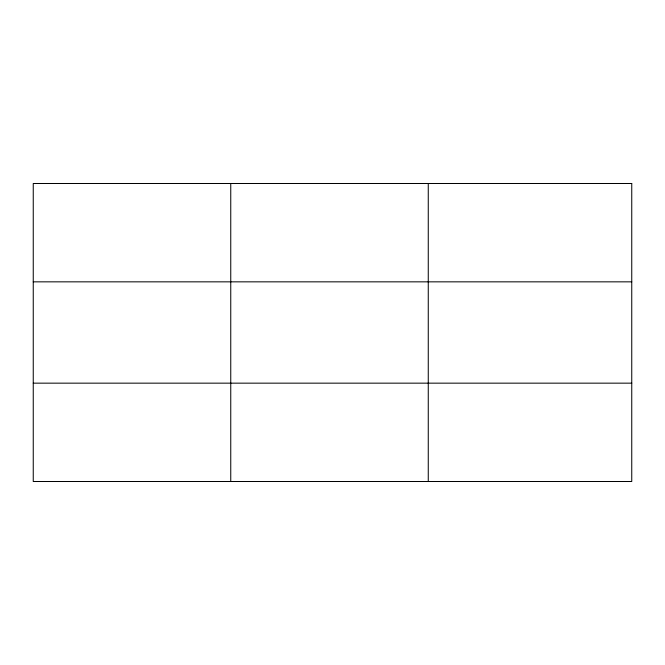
<?xml version="1.0" encoding="UTF-8"?>
<svg xmlns="http://www.w3.org/2000/svg" width="665" height="665" viewBox="0 0 665 665"><rect width="100%" height="100%" fill="white"/><g stroke="black" fill="none" stroke-linecap="round" stroke-linejoin="round"><path stroke-width="1" d="M230.755 481.502L230.755 183.498M428.26 481.502L428.26 183.498M33.25 281.844L631.75 281.844M33.25 383.156L631.75 383.156M631.75 183.498L631.75 481.502L33.25 481.502L33.25 183.498L631.75 183.498"/></g></svg>
